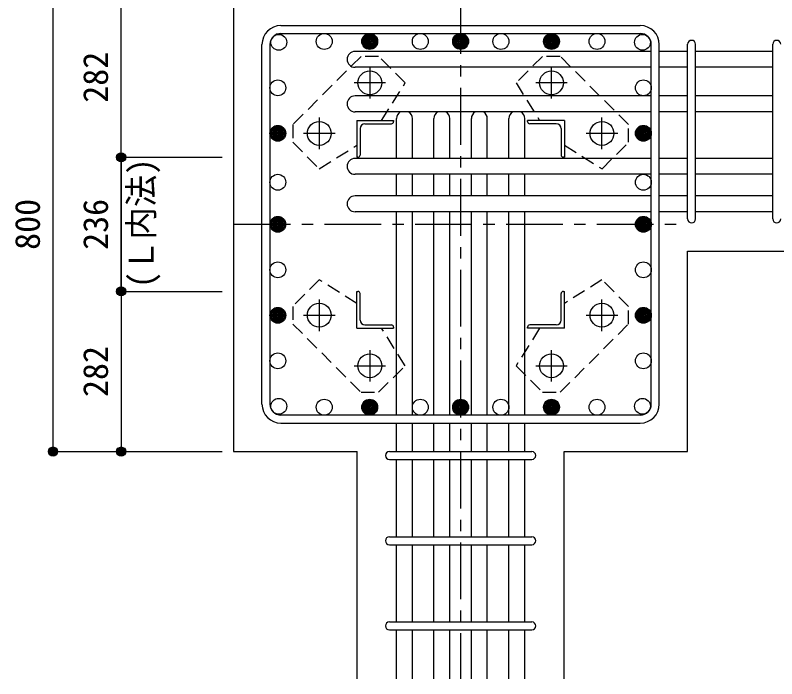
# Model space of a CAD drawing. Units: millimetres at full size, sheet at 1:20. Extents: x -3982 to 3969, y -2797 to 2801.
# Drawn here: x -416 to 925, y 994 to 2162 of the extents above; entities that cross this region are included whole.
import ezdxf
from ezdxf.enums import TextEntityAlignment as Align

# ---------------------------------------------------------------- set-up
doc = ezdxf.new("R2010")
doc.units = ezdxf.units.MM
doc.header["$LTSCALE"] = 20
doc.header["$PDMODE"] = 32
doc.header["$PDSIZE"] = 10
doc.linetypes.add('CHAIN1', pattern=[8, 5, -1, 1, -1])
doc.linetypes.add('DASHED1', pattern=[1.8, 1.2, -0.6])
for name, color, linetype in [('6-1_躯体線', 2, 'Continuous'), ('6-2_A.Bolt_', 4, 'Continuous'), ('6-3_柱型主筋', 4, 'Continuous'), ('6-4_フープ', 7, 'Continuous'), ('6-5_梁主筋', 7, 'Continuous'), ('6-6_S.T.P.', 7, 'Continuous'), ('6-9_プレート', 4, 'DASHED1'), ('6-D_寸法', 4, 'Continuous')]:
    doc.layers.add(name, color=color, linetype=linetype)
doc.styles.add('ＭＳ ゴシック', font='')
doc.styles.get('ＭＳ ゴシック').set_extended_font_data('MS Gothic')

msp = doc.modelspace()

# ---------------------------------------------------------------- linework, layer by layer
at = {"layer": '6-1_躯体線'}
for p, q in [((-31.71, 2194.12), (-31.71, 1394.12)), ((768.29, 1394.12), (768.29, 1746.62)), ((768.29, 1746.62), (1168.29, 1746.62)), ((-31.71, 1394.12), (185.79, 1394.12)), ((185.79, 994.12), (185.79, 1394.12)), ((550.79, 994.12), (550.79, 1394.12)), ((550.79, 1394.12), (768.29, 1394.12))]:
    msp.add_line(p, q, dxfattribs=at)
at = {"layer": '6-2_A.Bolt_', "linetype": 'CHAIN1'}
for p, q in [((208.29, 2070.92), (208.29, 2015.42)), ((528.29, 2015.42), (528.29, 2070.92)), ((235.99, 2043.12), (180.49, 2043.12)), ((556.09, 2043.12), (500.59, 2043.12)), ((119.29, 1981.92), (119.29, 1926.42)), ((617.29, 1926.42), (617.29, 1981.92)), ((146.99, 1954.12), (91.49, 1954.12)), ((645.09, 1954.12), (589.59, 1954.12)), ((119.29, 1661.82), (119.29, 1606.32)), ((617.29, 1606.32), (617.29, 1661.82)), ((91.49, 1634.12), (146.99, 1634.12)), ((589.59, 1634.12), (645.09, 1634.12)), ((208.29, 1572.82), (208.29, 1517.32)), ((528.29, 1517.32), (528.29, 1572.82)), ((180.49, 1545.12), (235.99, 1545.12)), ((500.59, 1545.12), (556.09, 1545.12))]:
    msp.add_line(p, q, dxfattribs=at)
at = {"layer": '6-2_A.Bolt_'}
for p, q in [((185.29, 1977.12), (250.29, 1977.12)), ((185.29, 1977.12), (185.29, 1912.12)), ((250.29, 1977.12), (250.29, 1975.12)), ((551.29, 1977.12), (486.29, 1977.12)), ((486.29, 1975.12), (486.29, 1977.12)), ((551.29, 1977.12), (551.29, 1912.12)), ((191.29, 1962.62), (191.29, 1916.12)), ((199.79, 1971.12), (246.29, 1971.12)), ((536.79, 1971.12), (490.29, 1971.12)), ((545.29, 1962.62), (545.29, 1916.12)), ((187.29, 1912.12), (185.29, 1912.12)), ((551.29, 1912.12), (549.29, 1912.12)), ((185.29, 1676.12), (187.29, 1676.12)), ((185.29, 1611.12), (185.29, 1676.12)), ((191.29, 1625.62), (191.29, 1672.12)), ((545.29, 1625.62), (545.29, 1672.12)), ((549.29, 1676.12), (551.29, 1676.12)), ((551.29, 1611.12), (551.29, 1676.12)), ((185.29, 1611.12), (250.29, 1611.12)), ((199.79, 1617.12), (246.29, 1617.12)), ((250.29, 1613.12), (250.29, 1611.12)), ((486.29, 1611.12), (486.29, 1613.12)), ((551.29, 1611.12), (486.29, 1611.12)), ((536.79, 1617.12), (490.29, 1617.12))]:
    msp.add_line(p, q, dxfattribs=at)
at = {"layer": '6-2_A.Bolt_', "color": 3}
for centre in [(208.29, 2043.12), (528.29, 2043.12), (119.29, 1954.12), (617.29, 1954.12), (119.29, 1634.12), (617.29, 1634.12), (208.29, 1545.12), (528.29, 1545.12)]:
    msp.add_circle(centre, 21, dxfattribs=at)
at = {"layer": '6-2_A.Bolt_'}
for centre, radius, start, end in [((246.29, 1975.12), 4, 270, 0), ((490.29, 1975.12), 4, 180, 270), ((199.79, 1962.62), 8.5, 90, 180), ((536.79, 1962.62), 8.5, 0, 90), ((187.29, 1916.12), 4, 270, 0), ((549.29, 1916.12), 4, 180, 270), ((187.29, 1672.12), 4, 0, 90), ((549.29, 1672.12), 4, 90, 180), ((199.79, 1625.62), 8.5, 180, 270), ((536.79, 1625.62), 8.5, 270, 0), ((246.29, 1613.12), 4, 0, 90), ((490.29, 1613.12), 4, 90, 180)]:
    msp.add_arc(centre, radius, start, end, dxfattribs=at)
at = {"layer": '6-3_柱型主筋', "color": 3}
for centre in [(47.9, 2114.51), (128, 2116.12), (208.1, 2116.12), (297.29, 2116.12), (368.29, 2116.12), (368.29, 2116.12), (439.29, 2116.12), (528.49, 2116.12), (528.49, 2116.12), (608.58, 2116.12), (688.68, 2114.51), (46.29, 2034.42), (690.29, 2034.42), (46.29, 1954.32), (46.29, 1954.32), (690.29, 1954.32), (690.29, 1954.32), (46.29, 1868.12), (690.29, 1868.12), (46.29, 1794.12), (46.29, 1794.12), (690.29, 1794.12), (690.29, 1794.12), (46.29, 1714.03), (690.29, 1714.03), (46.29, 1633.93), (690.29, 1633.93), (46.29, 1553.83), (690.29, 1553.83), (47.9, 1473.74), (128, 1472.12), (208.1, 1472.12), (297.29, 1472.12), (368.29, 1472.12), (368.29, 1472.12), (439.29, 1472.12), (528.49, 1472.12), (528.49, 1472.12), (608.58, 1472.12), (688.68, 1473.74)]:
    msp.add_circle(centre, 14, dxfattribs=at)
at = {"layer": '6-3_柱型主筋'}
for centre, radius in [((208.1, 2116.12), 14), ((208.1, 2116.12), 12.6), ((208.1, 2116.12), 11.2), ((208.1, 2116.12), 9.8), ((208.1, 2116.12), 8.4), ((208.1, 2116.12), 7), ((208.1, 2116.12), 5.6), ((208.1, 2116.12), 4.2), ((368.29, 2116.12), 14), ((368.29, 2116.12), 12.6), ((368.29, 2116.12), 11.2), ((368.29, 2116.12), 9.8), ((368.29, 2116.12), 8.4), ((368.29, 2116.12), 7), ((368.29, 2116.12), 5.6), ((368.29, 2116.12), 4.2), ((528.49, 2116.12), 14), ((528.49, 2116.12), 12.6), ((528.49, 2116.12), 11.2), ((528.49, 2116.12), 9.8), ((528.49, 2116.12), 8.4), ((528.49, 2116.12), 7), ((528.49, 2116.12), 5.6), ((528.49, 2116.12), 4.2), ((208.1, 2116.12), 2.8), ((208.1, 2116.12), 1.4), ((368.29, 2116.12), 2.8), ((368.29, 2116.12), 1.4), ((528.49, 2116.12), 2.8), ((528.49, 2116.12), 1.4), ((46.29, 1954.32), 14), ((46.29, 1954.32), 12.6), ((46.29, 1954.32), 11.2), ((46.29, 1954.32), 9.8), ((46.29, 1954.32), 8.4), ((46.29, 1954.32), 7), ((46.29, 1954.32), 5.6), ((690.29, 1954.32), 14), ((690.29, 1954.32), 12.6), ((690.29, 1954.32), 11.2), ((690.29, 1954.32), 9.8), ((690.29, 1954.32), 8.4), ((690.29, 1954.32), 7), ((690.29, 1954.32), 5.6), ((46.29, 1954.32), 4.2), ((46.29, 1954.32), 2.8), ((46.29, 1954.32), 1.4), ((690.29, 1954.32), 4.2), ((690.29, 1954.32), 2.8), ((690.29, 1954.32), 1.4), ((46.29, 1794.12), 14), ((46.29, 1794.12), 12.6), ((46.29, 1794.12), 11.2), ((46.29, 1794.12), 9.8), ((46.29, 1794.12), 8.4), ((46.29, 1794.12), 7), ((46.29, 1794.12), 5.6), ((46.29, 1794.12), 4.2), ((690.29, 1794.12), 14), ((690.29, 1794.12), 12.6), ((690.29, 1794.12), 11.2), ((690.29, 1794.12), 9.8), ((690.29, 1794.12), 8.4), ((690.29, 1794.12), 7), ((690.29, 1794.12), 5.6), ((690.29, 1794.12), 4.2), ((46.29, 1794.12), 2.8), ((46.29, 1794.12), 1.4), ((690.29, 1794.12), 2.8), ((690.29, 1794.12), 1.4), ((46.29, 1633.93), 14), ((46.29, 1633.93), 12.6), ((46.29, 1633.93), 11.2), ((46.29, 1633.93), 9.8), ((46.29, 1633.93), 8.4), ((46.29, 1633.93), 7), ((46.29, 1633.93), 5.6), ((46.29, 1633.93), 4.2), ((690.29, 1633.93), 14), ((690.29, 1633.93), 12.6), ((690.29, 1633.93), 11.2), ((690.29, 1633.93), 9.8), ((690.29, 1633.93), 8.4), ((690.29, 1633.93), 7), ((690.29, 1633.93), 5.6), ((690.29, 1633.93), 4.2), ((46.29, 1633.93), 2.8), ((46.29, 1633.93), 1.4), ((690.29, 1633.93), 2.8), ((690.29, 1633.93), 1.4), ((208.1, 1472.12), 14), ((208.1, 1472.12), 12.6), ((208.1, 1472.12), 11.2), ((208.1, 1472.12), 9.8), ((208.1, 1472.12), 8.4), ((208.1, 1472.12), 7), ((208.1, 1472.12), 5.6), ((208.1, 1472.12), 4.2), ((368.29, 1472.12), 14), ((368.29, 1472.12), 12.6), ((368.29, 1472.12), 11.2), ((368.29, 1472.12), 9.8), ((368.29, 1472.12), 8.4), ((368.29, 1472.12), 7), ((368.29, 1472.12), 5.6), ((368.29, 1472.12), 4.2), ((528.49, 1472.12), 14), ((528.49, 1472.12), 12.6), ((528.49, 1472.12), 11.2), ((528.49, 1472.12), 9.8), ((528.49, 1472.12), 8.4), ((528.49, 1472.12), 7), ((528.49, 1472.12), 5.6), ((528.49, 1472.12), 4.2), ((208.1, 1472.12), 2.8), ((208.1, 1472.12), 1.4), ((368.29, 1472.12), 2.8), ((368.29, 1472.12), 1.4), ((528.49, 1472.12), 2.8), ((528.49, 1472.12), 1.4)]:
    msp.add_circle(centre, radius, dxfattribs=at)
at = {"layer": '6-4_フープ'}
for p, q in [((51.79, 2144.12), (684.79, 2144.12)), ((51.79, 2130.12), (684.79, 2130.12)), ((18.29, 1477.62), (18.29, 2110.62)), ((32.29, 2110.62), (32.29, 1477.62)), ((704.29, 1477.62), (704.29, 2110.62)), ((718.29, 1477.62), (718.29, 2110.62)), ((684.79, 1458.12), (51.79, 1458.12)), ((51.79, 1444.12), (684.79, 1444.12))]:
    msp.add_line(p, q, dxfattribs=at)
for centre, radius, start, end in [((51.79, 2110.62), 33.5, 90, 180), ((684.79, 2110.62), 33.5, 0, 90), ((51.79, 2110.62), 19.5, 90, 180), ((684.79, 2110.62), 19.5, 0, 90), ((51.79, 1477.62), 33.5, 180, 270), ((51.79, 1477.62), 19.5, 180, 270), ((684.79, 1477.62), 33.5, 270, 0), ((684.79, 1477.62), 19.5, 270, 0)]:
    msp.add_arc(centre, radius, start, end, dxfattribs=at)
at = {"layer": '6-5_梁主筋'}
for p, q in [((704.29, 2098.51), (182.29, 2098.51)), ((768.29, 2098.51), (718.29, 2098.51)), ((918.29, 2098.51), (782.29, 2098.51)), ((704.29, 2070.51), (182.29, 2070.51)), ((768.29, 2070.51), (718.29, 2070.51)), ((918.29, 2070.51), (782.29, 2070.51)), ((704.29, 2020.12), (182.29, 2020.12)), ((768.29, 2020.12), (718.29, 2020.12)), ((918.29, 2020.12), (782.29, 2020.12)), ((704.29, 1992.12), (182.29, 1992.12)), ((768.29, 1992.12), (718.29, 1992.12)), ((918.29, 1992.12), (782.29, 1992.12)), ((255.29, 1910.12), (255.29, 1980.12)), ((283.29, 1910.12), (283.29, 1980.12)), ((321.29, 1910.12), (321.29, 1980.12)), ((349.29, 1910.12), (349.29, 1980.12)), ((387.29, 1910.12), (387.29, 1980.12)), ((415.29, 1910.12), (415.29, 1980.12)), ((453.29, 1910.12), (453.29, 1980.12)), ((481.29, 1910.12), (481.29, 1980.12)), ((704.29, 1910.12), (182.29, 1910.12)), ((768.29, 1910.12), (718.29, 1910.12)), ((918.29, 1910.12), (782.29, 1910.12)), ((704.29, 1882.12), (182.29, 1882.12)), ((255.29, 1844.12), (255.29, 1882.12)), ((283.29, 1844.12), (283.29, 1882.12)), ((321.29, 1844.12), (321.29, 1882.12)), ((349.29, 1844.12), (349.29, 1882.12)), ((387.29, 1844.12), (387.29, 1882.12)), ((415.29, 1844.12), (415.29, 1882.12)), ((453.29, 1844.12), (453.29, 1882.12)), ((481.29, 1844.12), (481.29, 1882.12)), ((768.29, 1882.12), (718.29, 1882.12)), ((918.29, 1882.12), (782.29, 1882.12)), ((704.29, 1844.12), (182.29, 1844.12)), ((768.29, 1844.12), (718.29, 1844.12)), ((918.29, 1844.12), (782.29, 1844.12)), ((704.29, 1816.12), (182.29, 1816.12)), ((255.29, 1458.12), (255.29, 1816.12)), ((283.29, 1458.12), (283.29, 1816.12)), ((321.29, 1458.12), (321.29, 1816.12)), ((349.29, 1458.12), (349.29, 1816.12)), ((387.29, 1458.12), (387.29, 1816.12)), ((415.29, 1458.12), (415.29, 1816.12)), ((453.29, 1458.12), (453.29, 1816.12)), ((481.29, 1458.12), (481.29, 1816.12)), ((768.29, 1816.12), (718.29, 1816.12)), ((918.29, 1816.12), (782.29, 1816.12)), ((255.29, 1394.12), (255.29, 1444.12)), ((283.29, 1394.12), (283.29, 1444.12)), ((321.29, 1394.12), (321.29, 1444.12)), ((349.29, 1394.12), (349.29, 1444.12)), ((387.29, 1394.12), (387.29, 1444.12)), ((415.29, 1394.12), (415.29, 1444.12)), ((453.29, 1394.12), (453.29, 1444.12)), ((481.29, 1394.12), (481.29, 1444.12)), ((255.29, 1244.12), (255.29, 1380.12)), ((283.29, 1244.12), (283.29, 1380.12)), ((321.29, 1244.12), (321.29, 1380.12)), ((349.29, 1244.12), (349.29, 1380.12)), ((387.29, 1244.12), (387.29, 1380.12)), ((415.29, 1244.12), (415.29, 1380.12)), ((453.29, 1244.12), (453.29, 1380.12)), ((481.29, 1244.12), (481.29, 1380.12)), ((255.29, 1094.12), (255.29, 1230.12)), ((283.29, 1094.12), (283.29, 1230.12)), ((321.29, 1094.12), (321.29, 1230.12)), ((349.29, 1094.12), (349.29, 1230.12)), ((387.29, 1094.12), (387.29, 1230.12)), ((415.29, 1094.12), (415.29, 1230.12)), ((453.29, 1094.12), (453.29, 1230.12)), ((481.29, 1094.12), (481.29, 1230.12)), ((255.29, 994.12), (255.29, 1080.12)), ((283.29, 994.12), (283.29, 1080.12)), ((321.29, 994.12), (321.29, 1080.12)), ((349.29, 994.12), (349.29, 1080.12)), ((387.29, 994.12), (387.29, 1080.12)), ((415.29, 994.12), (415.29, 1080.12)), ((453.29, 994.12), (453.29, 1080.12)), ((481.29, 994.12), (481.29, 1080.12))]:
    msp.add_line(p, q, dxfattribs=at)
at = {"layer": '6-5_梁主筋', "color": 4}
msp.add_line((688.68, 2100.51), (688.68, 2098.51), dxfattribs=at)
at = {"layer": '6-5_梁主筋'}
for centre, start, end in [((182.29, 2084.51), 90, 270), ((182.29, 2006.12), 90, 270), ((269.29, 1980.12), 121.00622, 180), ((269.29, 1980.12), 0, 58.99378), ((335.29, 1980.12), 121.00622, 180), ((335.29, 1980.12), 0, 58.99378), ((401.29, 1980.12), 121.00622, 180), ((401.29, 1980.12), 0, 58.99378), ((467.29, 1980.12), 121.00622, 180), ((467.29, 1980.12), 0, 58.99378), ((182.29, 1896.12), 90, 270), ((182.29, 1830.12), 90, 270)]:
    msp.add_arc(centre, 14, start, end, dxfattribs=at)
at = {"layer": '6-6_S.T.P.'}
for p, q in [((768.29, 1803.62), (768.29, 2111.01)), ((782.29, 1803.62), (782.29, 2111.01)), ((918.29, 1803.62), (918.29, 2111.01)), ((242.79, 1394.12), (493.79, 1394.12)), ((242.79, 1380.12), (493.79, 1380.12)), ((242.79, 1244.12), (493.79, 1244.12)), ((242.79, 1230.12), (493.79, 1230.12)), ((242.79, 1094.12), (493.79, 1094.12)), ((242.79, 1080.12), (493.79, 1080.12))]:
    msp.add_line(p, q, dxfattribs=at)
for centre, start, end in [((775.29, 2111.01), 0, 180), ((775.29, 2111.01), 0, 180), ((775.29, 2111.01), 0, 180), ((775.29, 2111.01), 0, 180), ((925.29, 2111.01), 0, 180), ((775.29, 1803.62), 180, 0), ((775.29, 1803.62), 180, 0), ((775.29, 1803.62), 180, 0), ((775.29, 1803.62), 180, 0), ((925.29, 1803.62), 180, 0), ((242.79, 1387.12), 90, 270), ((242.79, 1387.12), 90, 270), ((242.79, 1387.12), 90, 270), ((242.79, 1387.12), 90, 270), ((493.79, 1387.12), 270, 90), ((493.79, 1387.12), 270, 90), ((493.79, 1387.12), 270, 90), ((493.79, 1387.12), 270, 90), ((242.79, 1237.12), 90, 270), ((493.79, 1237.12), 270, 90), ((242.79, 1087.12), 90, 270), ((493.79, 1087.12), 270, 90)]:
    msp.add_arc(centre, 7, start, end, dxfattribs=at)
at = {"layer": '6-9_プレート'}
for p, q in [((229.15, 1977.12), (270.59, 2043.22)), ((465.99, 2043.12), (507.42, 1977.12)), ((119.29, 1891.82), (185.29, 1933.26)), ((551.29, 1933.26), (617.39, 1891.82)), ((185.29, 1654.99), (119.19, 1696.42)), ((617.29, 1696.42), (551.29, 1654.99)), ((270.59, 1545.12), (229.16, 1611.12)), ((507.43, 1611.12), (465.99, 1545.02))]:
    msp.add_line(p, q, dxfattribs=at)
for points in [[(192.79, 2089.82), (72.59, 1969.62), (72.59, 1938.52), (119.29, 1891.82)], [(270.59, 2043.22), (223.89, 2089.82), (192.79, 2089.82)], [(663.99, 1969.62), (543.79, 2089.82), (512.69, 2089.82), (465.99, 2043.12)], [(617.39, 1891.82), (663.99, 1938.52), (663.99, 1969.62)], [(119.19, 1696.42), (72.59, 1649.73), (72.59, 1618.62)], [(543.79, 1498.42), (663.99, 1618.62), (663.99, 1649.72), (617.29, 1696.42)], [(72.59, 1618.62), (192.79, 1498.42), (223.89, 1498.42), (270.59, 1545.12)], [(465.99, 1545.02), (512.69, 1498.42), (543.79, 1498.42)]]:
    msp.add_lwpolyline(points, dxfattribs=at)
at = {"layer": '6-D_寸法'}
for p, q in [((-349.74, 1394.12), (-349.74, 2194.12)), ((-229.74, 1912.12), (-229.74, 1676.12)), ((-229.74, 1912.12), (-51.71, 1912.12)), ((-229.74, 1676.12), (-229.74, 1912.12)), ((-229.74, 1676.12), (-229.74, 1394.12)), ((-229.74, 1676.12), (-51.71, 1676.12)), ((-349.74, 1394.12), (-229.74, 1394.12)), ((-229.74, 1394.12), (-51.71, 1394.12)), ((-229.74, 1394.12), (-51.71, 1394.12)), ((-229.74, 1394.12), (-51.71, 1394.12)), ((-229.74, 1394.12), (-51.71, 1394.12)), ((-229.74, 1394.12), (-51.71, 1394.12)), ((-229.74, 1394.12), (-51.71, 1394.12)), ((-229.74, 1394.12), (-51.71, 1394.12)), ((-229.74, 1394.12), (-51.71, 1394.12)), ((-229.74, 1394.12), (-51.71, 1394.12))]:
    msp.add_line(p, q, dxfattribs=at)
at = {"layer": '6-D_寸法', "linetype": 'CHAIN1'}
for p, q in [((368.29, 2194.12), (368.29, 994.12)), ((-31.71, 1794.12), (768.29, 1794.12))]:
    msp.add_line(p, q, dxfattribs=at)
at = {"layer": '6-D_寸法'}
for points in [[(-229.74, 1912.12), (-229.74, 2194.12), (-51.71, 2194.12)], [(-349.74, 1394.12), (-229.74, 1394.12), (-51.71, 1394.12)], [(-349.74, 1394.12), (-229.74, 1394.12), (-51.71, 1394.12)]]:
    msp.add_lwpolyline(points, dxfattribs=at)
for centre, radius in [((-229.74, 1912.12), 8), ((-229.74, 1912.12), 7.2), ((-229.74, 1912.12), 6.4), ((-229.74, 1912.12), 5.6), ((-229.74, 1912.12), 4.8), ((-229.74, 1912.12), 4), ((-229.74, 1912.12), 3.2), ((-229.74, 1912.12), 2.4), ((-229.74, 1912.12), 1.6), ((-229.74, 1912.12), 0.8), ((-229.74, 1676.12), 8), ((-229.74, 1676.12), 7.2), ((-229.74, 1676.12), 6.4), ((-229.74, 1676.12), 5.6), ((-229.74, 1676.12), 4.8), ((-229.74, 1676.12), 4), ((-229.74, 1676.12), 3.2), ((-229.74, 1676.12), 2.4), ((-229.74, 1676.12), 1.6), ((-229.74, 1676.12), 0.8), ((-349.74, 1394.12), 8), ((-349.74, 1394.12), 7.2), ((-349.74, 1394.12), 6.4), ((-349.74, 1394.12), 5.6), ((-349.74, 1394.12), 4.8), ((-349.74, 1394.12), 4), ((-349.74, 1394.12), 3.2), ((-349.74, 1394.12), 2.4), ((-349.74, 1394.12), 1.6), ((-229.74, 1394.12), 8), ((-229.74, 1394.12), 7.2), ((-229.74, 1394.12), 6.4), ((-229.74, 1394.12), 5.6), ((-229.74, 1394.12), 4.8), ((-229.74, 1394.12), 4), ((-229.74, 1394.12), 3.2), ((-229.74, 1394.12), 2.4), ((-229.74, 1394.12), 1.6), ((-349.74, 1394.12), 0.8), ((-229.74, 1394.12), 0.8)]:
    msp.add_circle(centre, radius, dxfattribs=at)
at = {"layer": '6-D_寸法', "color": 7}
for p in [(-229.74, 1912.12), (-229.74, 1676.12), (-349.74, 1394.12), (-229.74, 1394.12)]:
    msp.add_point(p, dxfattribs=at)

# ---------------------------------------------------------------- texts
at = {"layer": '6-D_寸法', "style": 'ＭＳ ゴシック'}
for s, p in [('282', (-239.74, 2008.12)), ('800', (-359.74, 1749.12)), ('236', (-239.74, 1749.12)), ('236', (-239.74, 1749.12)), ('282', (-239.74, 1490.12))]:
    msp.add_text(s, height=43.99, rotation=90, dxfattribs=at).set_placement(p, align=Align.BOTTOM_LEFT)
at = {"layer": '6-D_寸法', "style": 'ＭＳ ゴシック', "width": 0.95}
msp.add_text('(Ｌ内法)', height=43.99, rotation=90, dxfattribs=at).set_placement((-159.25, 1682.02), align=Align.BOTTOM_LEFT)

doc.saveas('drawing.dxf')
